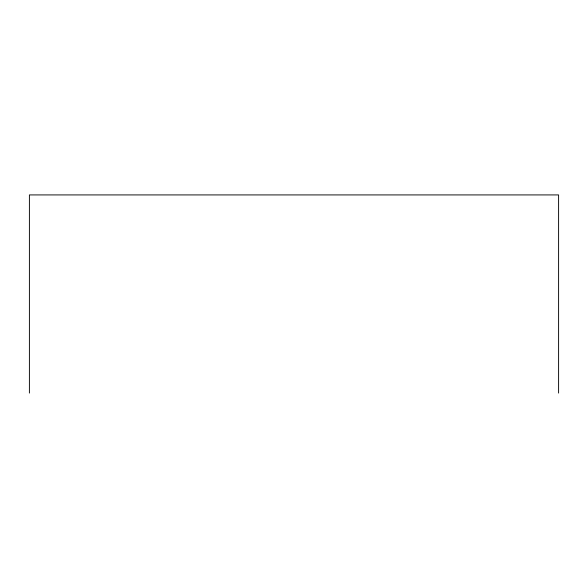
<?xml version="1.0" encoding="UTF-8"?>
<svg xmlns="http://www.w3.org/2000/svg" width="588" height="588" viewBox="0 0 588 588"><rect width="100%" height="100%" fill="white"/><g stroke="black" fill="none" stroke-linecap="round" stroke-linejoin="round"><path stroke-width="0.88" d="M558.6 393.078L558.6 194.922L29.4 194.922L29.4 393.078"/></g></svg>
